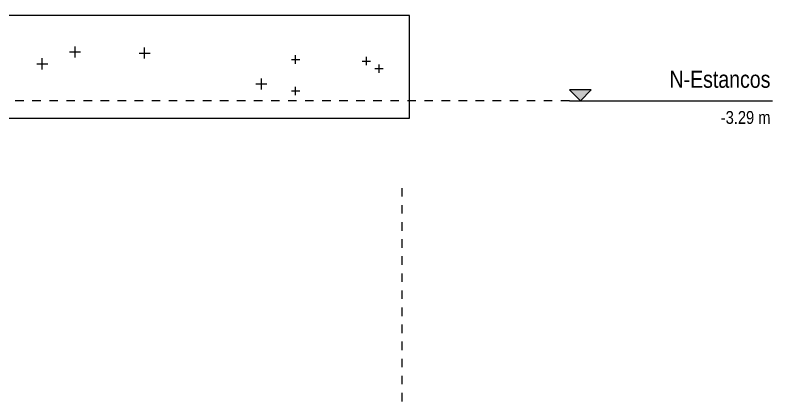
# Model space of a CAD drawing. Header units: metres. Extents: x -3 to 137, y -7 to 15.
# Drawn here: x 28.17 to 37.31, y -6.81 to -2.29 of the extents above; entities that cross this region are included whole.
import ezdxf

# ---------------------------------------------------------------- set-up
doc = ezdxf.new("R2010")
doc.units = ezdxf.units.M
doc.linetypes.add('Centre', pattern=[0.03175, 0.00635, -0.00475, 0.0159, -0.00475])
doc.linetypes.add('Grid Line', pattern=[0.022225, 0.0127, -0.003175, 0.003175, -0.003175])
for name, color, linetype, lineweight in [('A-FLOR-LEVL', 7, 'Continuous', 9), ('I-WALL', 7, 'Continuous', 9), ('P-PIPE-CNTR', 7, 'Continuous', 9), ('S-GRID', 7, 'Continuous', 9)]:
    doc.layers.add(name, color=color, linetype=linetype, lineweight=lineweight)
doc.styles.add('Saira Condensed', font='SairaCondensed-Regular.ttf', dxfattribs={"height": 0.2})
doc.styles.add('Saira Condensed_1', font='SairaCondensed-Regular.ttf', dxfattribs={"height": 0.15})

# ---------------------------------------------------------------- blocks, each defined once
blk = doc.blocks.new('Level - Con_Triangulo-1145791-Elevation 4 - a')
at = {"layer": 'A-FLOR-LEVL', "true_color": 0xe2e2e2}
blk.add_hatch(color=254, dxfattribs=at).paths.add_polyline_path([(2.1688, 0.1286), (2.0402, 0), (1.9116, 0.1286)])
at = {"layer": 'A-FLOR-LEVL', "color": 253, "true_color": 0xaaaaaa}
for p, q in [((2.1688, 0.1286), (1.9116, 0.1286)), ((1.9116, 0.1286), (2.0402, 0)), ((2.0402, 0), (2.1688, 0.1286)), ((1.9116, 0), (4.296, 0))]:
    blk.add_line(p, q, dxfattribs=at)

msp = doc.modelspace()

# ---------------------------------------------------------------- linework, layer by layer
at = {"layer": 'A-FLOR-LEVL', "color": 253, "linetype": 'Centre', "true_color": 0xaaaaaa}
msp.add_line((34.6621, -3.2853), (17.1512, -3.2853), dxfattribs=at)
at = {"layer": 'I-WALL'}
for p, q in [((32.7875, -2.2853), (19.4377, -2.2853)), ((32.7875, -3.4853), (32.7875, -2.2853)), ((19.4377, -3.4853), (32.7875, -3.4853))]:
    msp.add_line(p, q, dxfattribs=at)
at = {"layer": 'P-PIPE-CNTR'}
for p, q in [((28.8638, -2.7764), (28.8638, -2.6464)), ((28.7988, -2.7114), (28.9288, -2.7114)), ((29.6137, -2.724), (29.7437, -2.724)), ((29.6787, -2.789), (29.6787, -2.659)), ((28.4793, -2.9154), (28.4793, -2.7854)), ((31.401, -2.8006), (31.501, -2.8006)), ((31.451, -2.8506), (31.451, -2.7506)), ((32.231, -2.8176), (32.331, -2.8176)), ((32.281, -2.8676), (32.281, -2.7676)), ((28.4143, -2.8504), (28.5443, -2.8504)), ((32.3795, -2.9065), (32.4795, -2.9065)), ((32.4295, -2.9565), (32.4295, -2.8565)), ((30.9844, -3.0856), (31.1144, -3.0856)), ((31.0494, -3.1506), (31.0494, -3.0206)), ((31.401, -3.1686), (31.501, -3.1686)), ((31.451, -3.2186), (31.451, -3.1186))]:
    msp.add_line(p, q, dxfattribs=at)
at = {"layer": 'S-GRID', "color": 254, "linetype": 'Grid Line', "true_color": 0xd4d4d4}
msp.add_line((32.7025, -6.8056), (32.7025, -4.3056), dxfattribs=at)

# ---------------------------------------------------------------- block references
at = {"layer": 'A-FLOR-LEVL', "color": 253, "true_color": 0xaaaaaa}
msp.add_blockref('Level - Con_Triangulo-1145791-Elevation 4 - a', (32.7505, -3.2853), dxfattribs=at)

# ---------------------------------------------------------------- texts
at = {"layer": 'A-FLOR-LEVL', "color": 9, "true_color": 0xb7b7b7, "insert": (36.4386, -3.4035), "char_height": 0.15, "width": 0.697468, "attachment_point": 1, "style": 'Saira Condensed_1', "bg_fill": 3, "box_fill_scale": 1.25, "bg_fill_color": 256, "bg_fill_true_color": 13158600, "bg_fill_transparency": 0}
msp.add_mtext('-3.29 m', dxfattribs=at)

# ---------------------------------------------------------------- next in the draw order: texts
at = {"layer": 'A-FLOR-LEVL', "color": 9, "true_color": 0xb7b7b7, "insert": (35.8366, -2.9309), "char_height": 0.2, "width": 1.427004, "attachment_point": 1, "style": 'Saira Condensed', "bg_fill": 3, "box_fill_scale": 1.25, "bg_fill_color": 256, "bg_fill_true_color": 13158600, "bg_fill_transparency": 0}
msp.add_mtext('N-Estancos', dxfattribs=at)

doc.saveas('drawing.dxf')
